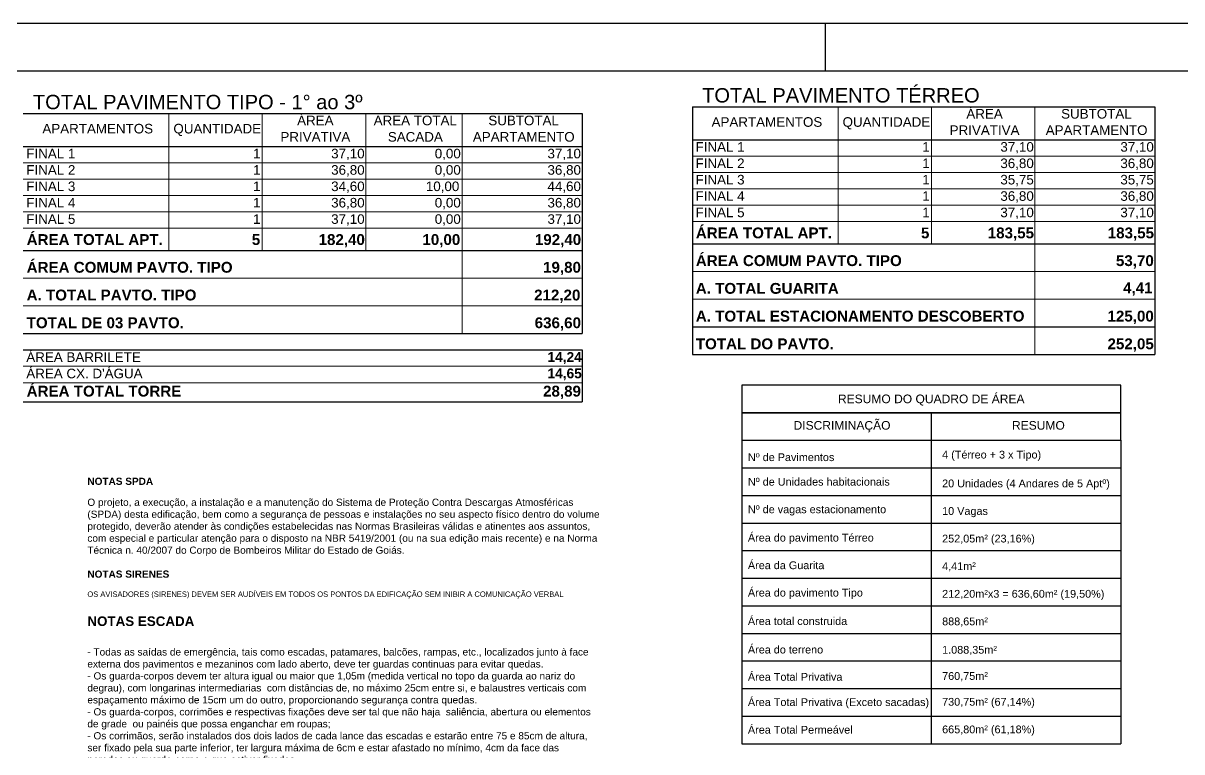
# Model space of a CAD drawing. Extents: x -120 to 1117, y 5 to 675.
# Drawn here: x 36.34 to 60.55, y 113.59 to 128.8 of the extents above; entities that cross this region are included whole.
import ezdxf
from ezdxf.enums import TextEntityAlignment as Align

# ---------------------------------------------------------------- set-up
doc = ezdxf.new("R2010")
doc.units = 0
doc.header["$MEASUREMENT"] = 0
doc.layers.get('0').update_dxf_attribs({"linetype": 'CONTINUOUS'})
doc.layers.add('carimbo', color=4, linetype='CONTINUOUS')
doc.layers.add('texto', color=7, linetype='CONTINUOUS')
doc.styles.get("Standard").update_dxf_attribs({"font": 'arial.ttf'})
doc.styles.add('WMF-Arial0', font='arial.ttf')
doc.styles.add('WMF-Arial1', font='arialbd.ttf')

# ---------------------------------------------------------------- blocks, each defined once
blk = doc.blocks.new('A1')
blk.add_line((481, 594), (481, 584))
blk.add_lwpolyline([(841, 0), (0, 0), (0, 594), (841, 594)], close=True)
at = {"color": 2}
blk.add_lwpolyline([(831, 10), (831, 584), (30, 584), (30, 10), (831, 10)], dxfattribs=at)

msp = doc.modelspace()

# ---------------------------------------------------------------- linework, layer by layer
at = {"layer": 'texto', "color": 6, "linetype": 'Continuous'}
for p, q in [((51.355, 120.668), (59.275, 120.668)), ((51.355, 120.092), (59.275, 120.092)), ((51.355, 120.092), (51.355, 113.756)), ((59.275, 120.092), (59.275, 113.756)), ((51.355, 113.756), (59.275, 113.756))]:
    msp.add_line(p, q, dxfattribs=at)
at = {"layer": 'texto', "color": 7, "linetype": 'Continuous'}
for p, q in [((55.315, 120.668), (55.315, 113.756)), ((51.355, 119.516), (59.275, 119.516)), ((51.355, 118.94), (59.275, 118.94)), ((51.355, 118.364), (59.275, 118.364)), ((51.355, 117.788), (59.275, 117.788)), ((51.355, 117.212), (59.275, 117.212)), ((51.355, 116.636), (59.275, 116.636)), ((51.355, 116.06), (59.275, 116.06)), ((51.355, 115.484), (59.275, 115.484)), ((51.355, 114.908), (59.275, 114.908)), ((51.355, 114.332), (59.275, 114.332))]:
    msp.add_line(p, q, dxfattribs=at)
at = {"layer": 'texto', "color": 6, "linetype": 'Continuous'}
for points in [[(36.344, 126.912), (48.022, 126.912)], [(48.022, 126.912), (48.022, 122.32)], [(50.325, 127.052), (50.325, 121.88)], [(50.325, 127.052), (59.989, 127.052)], [(59.989, 127.052), (59.989, 121.88)], [(50.325, 126.367), (59.989, 126.367)], [(36.344, 126.228), (48.022, 126.228)], [(50.325, 124.196), (59.989, 124.196)], [(36.344, 124.057), (48.022, 124.057)], [(36.344, 122.32), (48.022, 122.32)], [(50.325, 122.459), (59.989, 122.459)], [(36.344, 121.978), (48.022, 121.978)], [(48.022, 121.978), (48.022, 120.893)], [(50.325, 121.88), (59.989, 121.88)], [(36.344, 120.893), (48.022, 120.893)]]:
    msp.add_lwpolyline(points, dxfattribs=at)
at = {"layer": 'texto', "color": 7, "lineweight": 0}
for points in [[(39.391, 126.912), (39.391, 124.057)], [(41.338, 126.912), (41.338, 124.057)], [(43.502, 126.912), (43.502, 124.057)], [(45.516, 126.912), (45.516, 122.32)], [(53.371, 127.052), (53.371, 124.196)], [(55.318, 127.052), (55.318, 124.196)], [(57.483, 127.052), (57.483, 121.88)], [(36.344, 125.886), (48.022, 125.886)], [(50.325, 126.025), (59.989, 126.025)], [(50.325, 125.683), (59.989, 125.683)], [(36.344, 125.544), (48.022, 125.544)], [(36.344, 125.202), (48.022, 125.202)], [(50.325, 125.341), (59.989, 125.341)], [(50.325, 124.999), (59.989, 124.999)], [(36.344, 124.86), (48.022, 124.86)], [(36.344, 124.518), (48.022, 124.518)], [(50.325, 124.657), (59.989, 124.657)], [(36.344, 123.478), (48.022, 123.478)], [(50.325, 123.617), (59.989, 123.617)], [(50.325, 123.038), (59.989, 123.038)], [(36.344, 122.899), (48.022, 122.899)], [(36.344, 121.636), (48.022, 121.636)], [(36.344, 121.294), (48.022, 121.294)]]:
    msp.add_lwpolyline(points, dxfattribs=at)
at = {"layer": 'texto', "color": 6, "linetype": 'Continuous'}
for points in [[(51.355, 121.244), (51.355, 120.668), (59.275, 120.668), (59.275, 121.244), (51.355, 121.244)], [(51.355, 120.668), (51.355, 120.092), (59.275, 120.092), (59.275, 120.668), (51.355, 120.668)]]:
    msp.add_lwpolyline(points, close=True, dxfattribs=at)

# ---------------------------------------------------------------- block references
at = {"layer": 'carimbo', "xscale": 0.1000000000003638, "yscale": 0.1000000000003638, "zscale": 0.1000000000003638}
msp.add_blockref('A1', (5, 69.4), dxfattribs=at)

# ---------------------------------------------------------------- texts
at = {"layer": 'texto', "lineweight": 0}
for s, height, style, p in [('TOTAL PAVIMENTO TÉRREO', 0.3, 'WMF-Arial0', (50.529, 127.144)), ('TOTAL PAVIMENTO TIPO - 1° ao 3º ', 0.3, 'WMF-Arial0', (36.548, 127.004)), ('ÁREA ', 0.2, 'WMF-Arial0', (42.068, 126.669)), ('AREA TOTAL ', 0.2, 'WMF-Arial0', (43.667, 126.669)), ('SUBTOTAL ', 0.2, 'WMF-Arial0', (46.062, 126.669)), ('APARTAMENTOS', 0.2, 'WMF-Arial0', (50.726, 126.637)), ('QUANTIDADE', 0.2, 'WMF-Arial0', (53.463, 126.637)), ('ÁREA ', 0.2, 'WMF-Arial0', (56.049, 126.808)), ('SUBTOTAL ', 0.2, 'WMF-Arial0', (58.029, 126.808)), ('APARTAMENTOS', 0.2, 'WMF-Arial0', (36.746, 126.498)), ('QUANTIDADE', 0.2, 'WMF-Arial0', (39.483, 126.498)), ('PRIVATIVA', 0.2, 'WMF-Arial0', (55.7, 126.466)), ('APARTAMENTO', 0.2, 'WMF-Arial0', (57.707, 126.466)), ('PRIVATIVA', 0.2, 'WMF-Arial0', (41.719, 126.327)), ('SACADA', 0.2, 'WMF-Arial0', (43.963, 126.327)), ('APARTAMENTO', 0.2, 'WMF-Arial0', (45.739, 126.327)), ('FINAL 1', 0.2, 'WMF-Arial0', (36.41, 125.978)), ('1', 0.2, 'WMF-Arial0', (41.147, 125.978)), ('37,10', 0.2, 'WMF-Arial0', (42.779, 125.978)), ('0,00', 0.2, 'WMF-Arial0', (44.943, 125.978)), ('37,10', 0.2, 'WMF-Arial0', (47.298, 125.978)), ('FINAL 1', 0.2, 'WMF-Arial0', (50.391, 126.117)), ('1', 0.2, 'WMF-Arial0', (55.128, 126.117)), ('37,10', 0.2, 'WMF-Arial0', (56.759, 126.117)), ('37,10', 0.2, 'WMF-Arial0', (59.266, 126.117)), ('FINAL 2', 0.2, 'WMF-Arial0', (50.391, 125.775)), ('1', 0.2, 'WMF-Arial0', (55.128, 125.775)), ('36,80', 0.2, 'WMF-Arial0', (56.759, 125.775)), ('36,80', 0.2, 'WMF-Arial0', (59.266, 125.775)), ('FINAL 2', 0.2, 'WMF-Arial0', (36.41, 125.636)), ('1', 0.2, 'WMF-Arial0', (41.147, 125.636)), ('36,80', 0.2, 'WMF-Arial0', (42.779, 125.636)), ('0,00', 0.2, 'WMF-Arial0', (44.943, 125.636)), ('36,80', 0.2, 'WMF-Arial0', (47.298, 125.636)), ('FINAL 3', 0.2, 'WMF-Arial0', (50.391, 125.433)), ('1', 0.2, 'WMF-Arial0', (55.128, 125.433)), ('35,75', 0.2, 'WMF-Arial0', (56.759, 125.433)), ('35,75', 0.2, 'WMF-Arial0', (59.266, 125.433)), ('FINAL 3', 0.2, 'WMF-Arial0', (36.41, 125.294)), ('1', 0.2, 'WMF-Arial0', (41.147, 125.294)), ('34,60', 0.2, 'WMF-Arial0', (42.779, 125.294)), ('10,00', 0.2, 'WMF-Arial0', (44.757, 125.294)), ('44,60', 0.2, 'WMF-Arial0', (47.298, 125.294)), ('FINAL 4', 0.2, 'WMF-Arial0', (36.41, 124.952)), ('1', 0.2, 'WMF-Arial0', (41.147, 124.952)), ('36,80', 0.2, 'WMF-Arial0', (42.779, 124.952)), ('0,00', 0.2, 'WMF-Arial0', (44.943, 124.952)), ('36,80', 0.2, 'WMF-Arial0', (47.298, 124.952)), ('FINAL 4', 0.2, 'WMF-Arial0', (50.391, 125.091)), ('1', 0.2, 'WMF-Arial0', (55.128, 125.091)), ('36,80', 0.2, 'WMF-Arial0', (56.759, 125.091)), ('36,80', 0.2, 'WMF-Arial0', (59.266, 125.091)), ('FINAL 5', 0.2, 'WMF-Arial0', (50.391, 124.749)), ('1', 0.2, 'WMF-Arial0', (55.128, 124.749)), ('37,10', 0.2, 'WMF-Arial0', (56.759, 124.749)), ('37,10', 0.2, 'WMF-Arial0', (59.266, 124.749)), ('FINAL 5', 0.2, 'WMF-Arial0', (36.41, 124.61)), ('1', 0.2, 'WMF-Arial0', (41.147, 124.61)), ('37,10', 0.2, 'WMF-Arial0', (42.779, 124.61)), ('0,00', 0.2, 'WMF-Arial0', (44.943, 124.61)), ('37,10', 0.2, 'WMF-Arial0', (47.298, 124.61)), ('ÁREA TOTAL APT.', 0.22632, 'WMF-Arial1', (36.417, 124.169)), ('ÁREA TOTAL APT.', 0.22632, 'WMF-Arial1', (50.397, 124.308)), ('5', 0.226, 'WMF-Arial1', (55.101, 124.308)), ('183,55', 0.2263, 'WMF-Arial1', (56.496, 124.308)), ('183,55', 0.2263, 'WMF-Arial1', (59.003, 124.308)), ('5', 0.226, 'WMF-Arial1', (41.121, 124.169)), ('182,40', 0.2263, 'WMF-Arial1', (42.516, 124.169)), ('10,00', 0.2263, 'WMF-Arial1', (44.685, 124.169)), ('192,40', 0.2263, 'WMF-Arial1', (47.035, 124.169)), ('ÁREA COMUM PAVTO. TIPO', 0.22632, 'WMF-Arial1', (50.397, 123.729)), ('53,70', 0.2263, 'WMF-Arial1', (59.174, 123.729)), ('ÁREA COMUM PAVTO. TIPO', 0.22632, 'WMF-Arial1', (36.417, 123.59)), ('19,80', 0.2263, 'WMF-Arial1', (47.206, 123.59)), ('A. TOTAL PAVTO. TIPO', 0.22632, 'WMF-Arial1', (36.417, 123.011)), ('212,20', 0.2263, 'WMF-Arial1', (47.019, 123.011)), ('A. TOTAL GUARITA', 0.22632, 'WMF-Arial1', (50.397, 123.15)), ('4,41', 0.2263, 'WMF-Arial1', (59.324, 123.161)), ('A. TOTAL ESTACIONAMENTO DESCOBERTO', 0.22632, 'WMF-Arial1', (50.397, 122.571)), ('125,00', 0.2263, 'WMF-Arial1', (58.998, 122.571)), ('TOTAL DE 03 PAVTO.', 0.22632, 'WMF-Arial1', (36.417, 122.432)), ('636,60', 0.2263, 'WMF-Arial1', (47.031, 122.432)), ('TOTAL DO PAVTO.', 0.22632, 'WMF-Arial1', (50.397, 121.992)), ('252,05', 0.2263, 'WMF-Arial1', (58.998, 121.992)), ('ÁREA BARRILETE', 0.2, 'WMF-Arial0', (36.41, 121.728)), ('14,24', 0.2053, 'WMF-Arial1', (47.298, 121.728)), ("ÁREA CX. D'ÁGUA", 0.2, 'WMF-Arial0', (36.41, 121.386)), ('14,65', 0.2053, 'WMF-Arial1', (47.298, 121.386)), ('ÁREA TOTAL TORRE', 0.22632, 'WMF-Arial1', (36.417, 121.004)), ('28,89', 0.2263, 'WMF-Arial1', (47.206, 121.004))]:
    msp.add_text(s, height=height, dxfattribs=dict(at, style=style)).set_placement(p)
at = {"layer": 'texto'}
msp.add_text('RESUMO DO QUADRO DE ÁREA', height=0.18, dxfattribs=at).set_placement((55.315, 120.956), align=Align.MIDDLE_CENTER)
for s, height, p in [('DISCRIMINAÇÃO', 0.18, (52.439, 120.403)), ('RESUMO', 0.18, (57.002, 120.403)), ('Nº de Pavimentos', 0.162, (51.485, 119.738)), ('4 (Térreo + 3 x Tipo)', 0.162, (55.543, 119.792)), ('Nº de Unidades habitacionais', 0.162, (51.485, 119.226)), ('20 Unidades (4 Andares de 5 Aptº)', 0.162, (55.543, 119.191)), ('Nº de vagas estacionamento', 0.162, (51.485, 118.65)), ('10 Vagas  ', 0.162, (55.543, 118.615)), ('Área do pavimento Térreo', 0.162, (51.485, 118.058)), ('252,05m² (23,16%%%)', 0.162, (55.543, 118.039)), ('Área da Guarita', 0.162, (51.485, 117.482)), ('4,41m²', 0.162, (55.543, 117.463)), ('Área do pavimento Tipo', 0.162, (51.485, 116.91)), ('212,20m²x3 = 636,60m² (19,50%%%)', 0.162, (55.543, 116.886)), ('Área total construida', 0.162, (51.485, 116.316)), ('888,65m²', 0.162, (55.543, 116.31)), ('Área do terreno', 0.162, (51.485, 115.721)), ('1.088,35m²', 0.162, (55.543, 115.717)), ('Área Total Privativa', 0.162, (51.485, 115.152)), ('760,75m²', 0.162, (55.543, 115.17)), ('Área Total Privativa (Exceto sacadas)', 0.162, (51.485, 114.624)), ('730,75m² (67,14%%%)', 0.162, (55.543, 114.631)), ('Área Total Permeável', 0.162, (51.485, 114.048)), ('665,80m² (61,18%%%)', 0.162, (55.543, 114.055))]:
    msp.add_text(s, height=height, dxfattribs=at).set_placement(p, align=Align.MIDDLE_LEFT)
at = {"layer": 'texto', "insert": (37.686, 119.31), "char_height": 0.15, "width": 10.67826, "attachment_point": 1}
msp.add_mtext('{\\fArial|b1|i0|c0|p34;NOTAS SPDA\\P\\fArial|b0|i0|c0|p34;\\H0.75x;\\P\\fArial|b0|i0|c0|p32;\\H1.333x;O projeto, a execução, a instalação e a manutenção do Sistema de Proteção Contra Descargas Atmosféricas (SPDA) desta edificação, bem como a segurança de pessoas e instalações no seu aspecto físico dentro do volume protegido, deverão atender às condições estabelecidas nas Normas Brasileiras válidas e atinentes aos assuntos, com especial e particular atenção para o disposto na NBR 5419/2001 (ou na sua edição mais recente) e na Norma Técnica n. 40/2007 do Corpo de Bombeiros Militar do Estado de Goiás.}\\P{\\fArial|b1|i0|c0|p34;\\H0.9998x;\\PNOTAS SIRENES}\\P{\\H0.75x;\\POS AVISADORES (SIRENES) DEVEM SER AUDÍVEIS EM TODOS OS PONTOS DA EDIFICAÇÃO SEM INIBIR A COMUNICAÇÃO VERBAL}\\P{\\fArial|b1|i0|c0|p34;\\H1.333x;\\PNOTAS ESCADA\\fArial|b0|i0|c0|p34;\\P\\P\\H0.7502x;- Todas as saídas de emergência, tais como escadas, patamares, balcões, rampas, etc., localizados junto à face externa dos pavimentos e mezaninos com lado aberto, deve ter guardas continuas para evitar quedas. \\P- Os guarda-corpos devem ter altura igual ou maior que 1,05m (medida vertical no topo da guarda ao nariz do degrau), com longarinas intermediarias  com distâncias de, no máximo 25cm entre si, e balaustres verticais com espaçamento máximo de 15cm um do outro, proporcionando segurança contra quedas. \\P- Os guarda-corpos, corrimões e respectivas fixações deve ser tal que não haja  saliência, abertura ou elementos de grade  ou painéis que possa enganchar em roupas; \\P- Os corrimãos, serão instalados dos dois lados de cada lance das escadas e estarão entre 75 e 85cm de altura, ser fixado pela sua parte inferior, ter largura máxima de 6cm e estar afastado no mínimo, 4cm da face das   paredes ou guarda-corpo a que estiver fixados. \\P- Todos os pisos dos degraus, os patamares e rampas serão de piso antederrapante e retardante ao fogo.}', dxfattribs=at)

doc.saveas('drawing.dxf')
